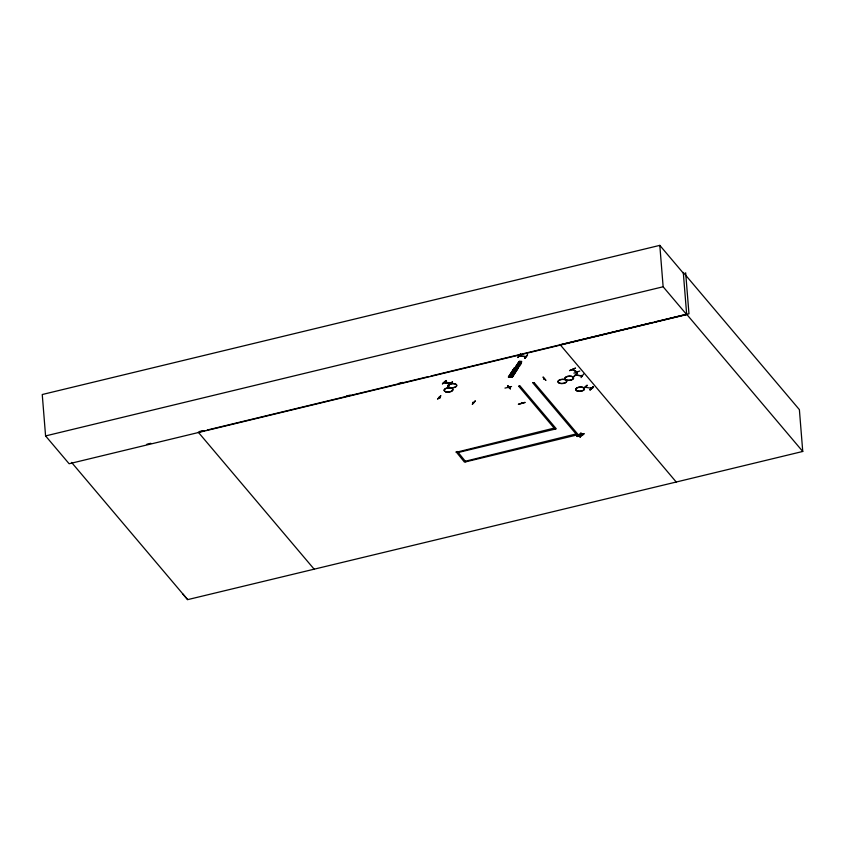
<?xml version="1.0" encoding="UTF-8"?>
<svg xmlns="http://www.w3.org/2000/svg" width="845" height="845" viewBox="0 0 845 845"><rect width="100%" height="100%" fill="white"/><g stroke="black" fill="none" stroke-linecap="round" stroke-linejoin="round"><path stroke-width="1.27" d="M444.047 382.753L450.216 383.936M444.206 382.521L450.374 383.461M447.142 383.123L447.628 383.207M508.669 387.528L508.194 387.686M569.741 370.628L575.487 368.082M507.877 385.647L507.539 386.08L510.285 388.647M587.085 385.267L583.726 388.404M440.773 395.935L437.541 399.146L440.763 395.682M577.135 373.332L573.977 376.521L576.86 373.31M572.551 369.603L576.628 372.053L576.142 371.356M508.584 376.954L514.362 368.019L508.31 377.06L509.165 376.997L515.038 368.061M514.869 368.198L508.965 377.113L515.313 368.23M515.239 367.512L519.242 361.396C527.132 359.706 510.834 376.479 521.059 361.649M519.4 361.597C508.722 375.433 521.904 362.23 519.073 361.544M515.228 368.23L509.461 377.166M516.982 367.681C529.012 352.999 513.866 368.578 517.763 367.733M517.077 368.251L511.003 377.303L516.823 368.367L517.763 368.325L512.165 377.398L518.006 368.473L517.478 368.42M521.164 361.745L517.731 367.755M517.267 368.42L510.982 377.292M511.658 377.366L517.7 368.325M520.203 354.192L517.805 357.509L520.552 354.277M518.101 357.488L520.488 354.182M520.055 356.041L520.024 355.882M527.534 355.006L524.798 358.259L527.259 354.942M524.798 358.259L527.523 354.984M573.945 376.553L577.167 373.057M576.343 375.159L576.48 374.62M581.075 377.62L583.631 374.05M440.013 397.044L440.023 397.604M473.675 402.801L473.105 402.569M475.281 401.121L472.26 404.354L475.165 400.805M583.43 388.637L587.043 385.288M583.694 388.679L587.117 385.616M586.018 386.619L585.965 387.38L586.124 386.661M590.835 387.866L591.669 388.33L585.384 387.263L585.997 387.359M590.275 389.999C594.436 384.211 594.986 387.623 589.905 389.598M589.937 389.946L593.264 386.471M445.801 380.746L442.389 383.915L446.097 380.514M446.075 380.757L442.695 383.63M514.362 368.019L508.806 377.113M515.186 367.501L517.573 367.554M576.903 436.126L578.909 435.798M578.181 435.46L578.455 434.879L578.941 436.136M579.353 434.15L581.349 433.823M581.381 434.172L580.895 432.904M579.078 435.988L580.071 437.214L580.346 436.622M579.575 435.935L581.613 435.597M581.518 434.013L582.522 435.238L582.796 434.647M582.015 433.96L584.053 433.633M510.359 388.953L507.856 385.922L510.327 388.605M521.492 402.516L521.439 403.435M509.862 387.39L509.778 386.64L509.662 387.253M543.557 378.655L544.328 378.909M519.4 355.851L525.949 356.548M519.337 355.998L525.78 356.696M575.794 374.948L582.216 375.888M582.078 376.036L575.72 375.085M439.421 397.541L440.065 397.646M569.551 370.564L575.308 368.251M573.861 373.163L579.818 371.008M585.49 387.126L586.177 387.242M509.123 386.788L509.873 386.925M509.778 387.401L509.778 386.64M543.673 379.056L544.37 379.056M439.928 397.763L439.263 397.055L440.023 397.763M683.341 273.188L659.808 245.367L42.25 394.52L45.577 435.925L69.121 463.747L686.679 314.593L683.288 272.417L799.381 409.635L802.75 451.462L676.232 482.02L559.95 344.454M45.577 435.925L663.135 286.772L686.679 314.593M146.914 444.216L150.737 443.287M199.272 431.573L203.106 430.644M346.355 396.051L350.189 395.122M398.798 383.376L402.632 382.458M199.547 431.89L204.659 430.654M207.215 430.042L428.489 376.595M431.045 375.983L558.946 345.087M652.509 322.494L560.224 344.781L688.971 313.822L685.665 272.766M655.044 321.882L686.647 314.245L802.75 451.462M520.277 386.26L518.957 386.049L520.277 386.26L556.285 428.816L457.927 452.571M534.357 382.859L533.037 382.648L534.357 382.859L578.191 434.668L464.475 462.13L456.12 451.79M456.163 452.307L554.478 428.035M465.278 461.254L576.385 433.886M182.531 593.686L187.664 599.633L676.327 481.999M543.113 377.145L545.564 380.102M504.972 388.108L511.584 386.524M545.965 380.345L543.166 377.155M518.492 404.343L524.946 402.315M572.752 369.529L576.776 371.916M580.927 433.242L581.878 434.108L584.085 433.971M579.374 434.499L581.55 434.362M578.476 435.217L579.438 436.083L581.645 435.946M576.934 436.474L579.11 436.337M572.572 369.677L573.163 369.371M591.405 388.425L590.887 388.33L591.563 388.288M518.841 362.009L521.069 362.209M518.576 362.41L520.805 362.611M518.175 363.012L520.414 363.213M517.827 363.551L520.066 363.751M517.436 364.153L519.675 364.353M515.735 366.751L517.974 366.952M473.031 402.706L473.739 402.653M444.787 382.046L450.966 383.281M450.818 383.376L444.607 381.908M581.476 375.94L581.466 375.37M448.98 385.172L452.624 382.12L448.896 385.193L452.265 381.729M582.047 434.309L582.818 434.995M579.607 436.284L580.378 436.971M533.079 383.165L576.913 434.974M518.999 386.566L555.007 429.123M465.764 461.824L457.398 451.473M198.269 432.207L314.361 569.424M71.561 462.416L187.664 599.633M518.386 404.206L524.977 402.6M659.808 245.367L663.135 286.772M473.031 402.157L472.968 402.695M519.675 361.438L515.534 367.533L519.675 361.438M439.484 397.551L439.4 396.928L439.516 397.551M591.046 388.204L590.972 387.58L591.077 388.193M509.091 386.778L509.091 387.422L509.155 386.757M559.58 383.292A4.405 2.07 -4.6 0 0 566.699 381.581A4.405 2.07 -4.6 0 0 560.805 379.669A4.405 2.07 -4.6 0 0 559.58 383.292M559.57 383.134A4.405 2.07 -4.6 0 0 566.689 381.412A4.405 2.07 -4.6 0 0 560.784 379.511A4.405 2.07 -4.6 0 0 559.57 383.134M566.414 380.113A4.405 2.07 -4.6 0 0 573.533 378.391A4.405 2.07 -4.6 0 0 567.639 376.49A4.405 2.07 -4.6 0 0 566.414 380.113M566.404 379.954A4.405 2.07 -4.6 0 0 573.523 378.233A4.405 2.07 -4.6 0 0 567.618 376.321A4.405 2.07 -4.6 0 0 566.404 379.954M577.293 390.865A4.405 2.07 -4.6 0 0 584.413 389.144A4.405 2.07 -4.6 0 0 578.519 387.242A4.405 2.07 -4.6 0 0 577.293 390.865M577.304 391.013A4.405 2.07 -4.6 0 0 584.434 389.291A4.405 2.07 -4.6 0 0 578.529 387.39A4.405 2.07 -4.6 0 0 577.304 391.013M445.737 391.795A4.405 2.07 -4.6 0 0 452.867 390.073A4.405 2.07 -4.6 0 0 446.963 388.172A4.405 2.07 -4.6 0 0 445.737 391.795M445.727 391.636A4.405 2.07 -4.6 0 0 452.846 389.915A4.405 2.07 -4.6 0 0 446.952 388.013A4.405 2.07 -4.6 0 0 445.727 391.636M449.561 387.559A4.405 2.07 -4.6 0 0 456.68 385.848A4.405 2.07 -4.6 0 0 450.786 383.936A4.405 2.07 -4.6 0 0 449.561 387.559M449.551 387.411A4.405 2.07 -4.6 0 0 456.67 385.69A4.405 2.07 -4.6 0 0 450.765 383.788A4.405 2.07 -4.6 0 0 449.551 387.411"/></g></svg>
